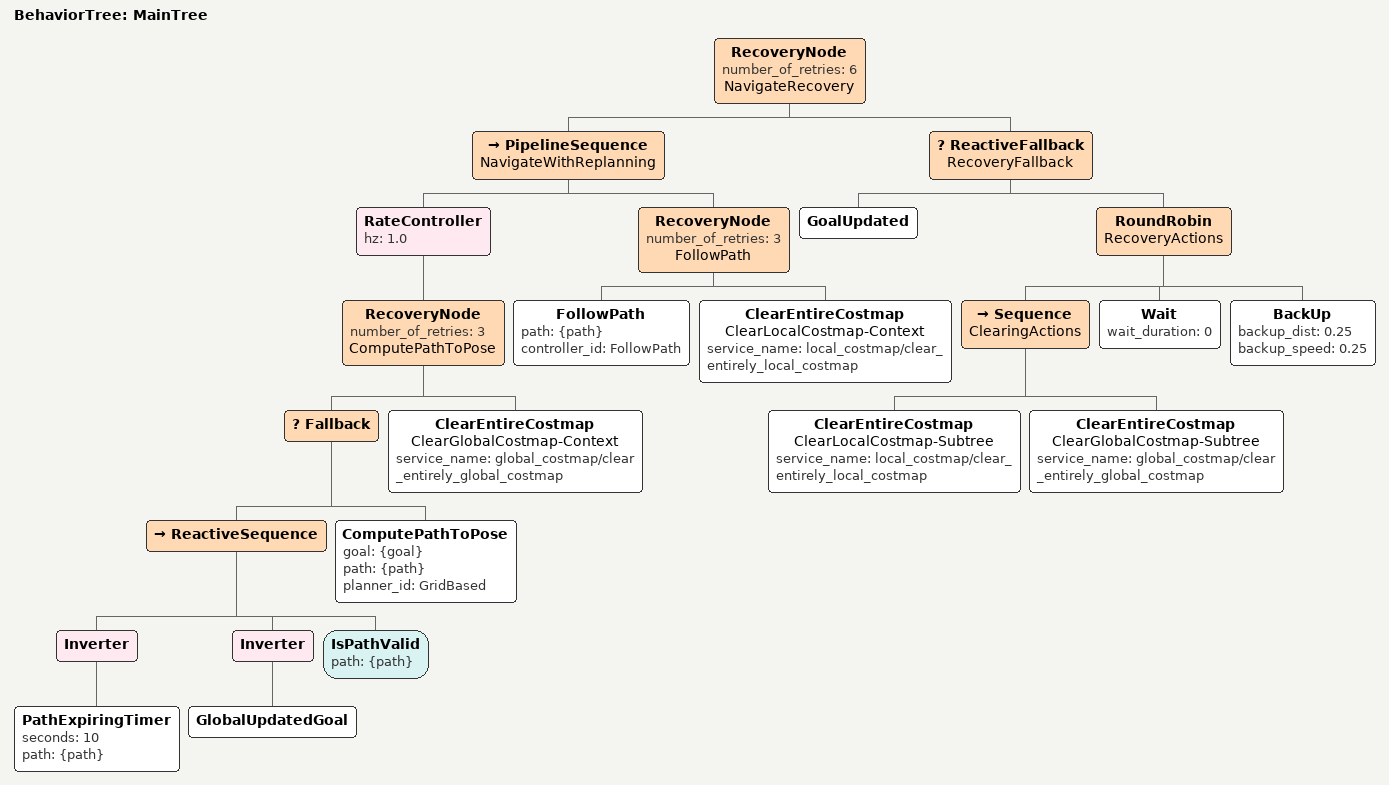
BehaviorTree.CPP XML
<root main_tree_to_execute="MainTree">
  <BehaviorTree ID="MainTree">
    <RecoveryNode number_of_retries="6" name="NavigateRecovery">
      <PipelineSequence name="NavigateWithReplanning">
        <RateController hz="1.0">
          <RecoveryNode number_of_retries="3" name="ComputePathToPose">
            <Fallback>
              <ReactiveSequence>
                <Inverter>
                  <PathExpiringTimer seconds="10" path="{path}"/>
                </Inverter>
                <Inverter>
                  <GlobalUpdatedGoal/>
                </Inverter>
                <IsPathValid path="{path}"/>
              </ReactiveSequence>
              <ComputePathToPose goal="{goal}" path="{path}" planner_id="GridBased"/>
            </Fallback>
            <ClearEntireCostmap name="ClearGlobalCostmap-Context" service_name="global_costmap/clear_entirely_global_costmap"/>
          </RecoveryNode>
        </RateController>
        <RecoveryNode number_of_retries="3" name="FollowPath">
          <FollowPath path="{path}" controller_id="FollowPath"/>
          <ClearEntireCostmap name="ClearLocalCostmap-Context" service_name="local_costmap/clear_entirely_local_costmap"/>
        </RecoveryNode>
      </PipelineSequence>
      <ReactiveFallback name="RecoveryFallback">
        <GoalUpdated/>
        <RoundRobin name="RecoveryActions">
          <Sequence name="ClearingActions">
            <ClearEntireCostmap name="ClearLocalCostmap-Subtree" service_name="local_costmap/clear_entirely_local_costmap"/>
            <ClearEntireCostmap name="ClearGlobalCostmap-Subtree" service_name="global_costmap/clear_entirely_global_costmap"/>
          </Sequence>
          <Wait wait_duration="0"/>
          <BackUp backup_dist="0.25" backup_speed="0.25"/>
        </RoundRobin>
      </ReactiveFallback>
    </RecoveryNode>
  </BehaviorTree>
</root>
